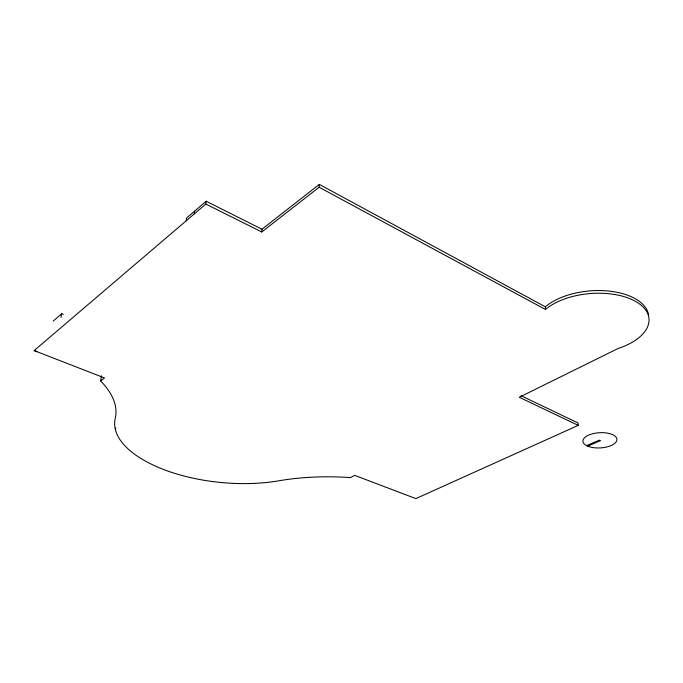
<?xml version="1.0" encoding="UTF-8"?>
<svg xmlns="http://www.w3.org/2000/svg" width="683" height="683" viewBox="0 0 683 683"><rect width="100%" height="100%" fill="white"/><g stroke="black" fill="none" stroke-linecap="round" stroke-linejoin="round"><path stroke-width="1.02" d="M521.061 395.739L578.074 422.982L578.228 425.372L415.853 498.607L354.725 475.377L350.379 477.596L347.425 477.4A129.539 50.909 2.6 0 0 288.328 479.338L286.98 479.526A129.625 50.935 2.6 0 0 279.091 480.755A111.79 50.747 5.4 0 1 220.037 482.403L215.341 481.891A111.79 50.747 5.4 0 1 201.383 479.816C180.355 475.966 159.472 469.665 141.074 458.575A111.79 50.747 5.4 0 1 118.338 436.983C115.162 431.357 113.702 424.587 115.256 418.235A138.717 61.103 10.9 0 0 100.58 380.883L104.499 377.947L34.15 350.575L205.822 204.055L261.743 231.981L319.14 187.236L319.32 184.393L545.358 306.829A56.604 29.915 -4.7 0 1 606.513 290.847A56.604 29.915 -4.7 0 1 648.577 314.957M261.743 231.981L261.999 229.223L319.32 184.393M205.822 204.055L206.172 201.254L261.999 229.223M194.245 213.941L194.604 211.158M186.228 220.78L186.596 218.014L206.172 201.254M115.461 429.957L115.769 427.959M100.58 380.883L101.417 375.812M61 317.433L61.701 313.728L63.297 314.385M53.24 321.087L61.701 313.728M586.603 445.649L599.324 440.142L600.434 440.672L587.713 446.17M36.899 351.668L34.15 350.575M578.228 425.372L519.251 397.275L617.884 348.578A56.68 29.856 -4.7 0 0 634.866 301.015A56.68 29.856 -4.7 0 0 545.495 309.484L319.14 187.236M545.358 306.829L545.495 309.484M588.678 446.554L585.775 445.205A17.041 7.615 -3.3 0 1 597.326 432.894A17.041 7.615 -3.3 0 1 616.254 441.713A17.041 7.615 -3.3 0 1 588.678 446.554"/></g></svg>
